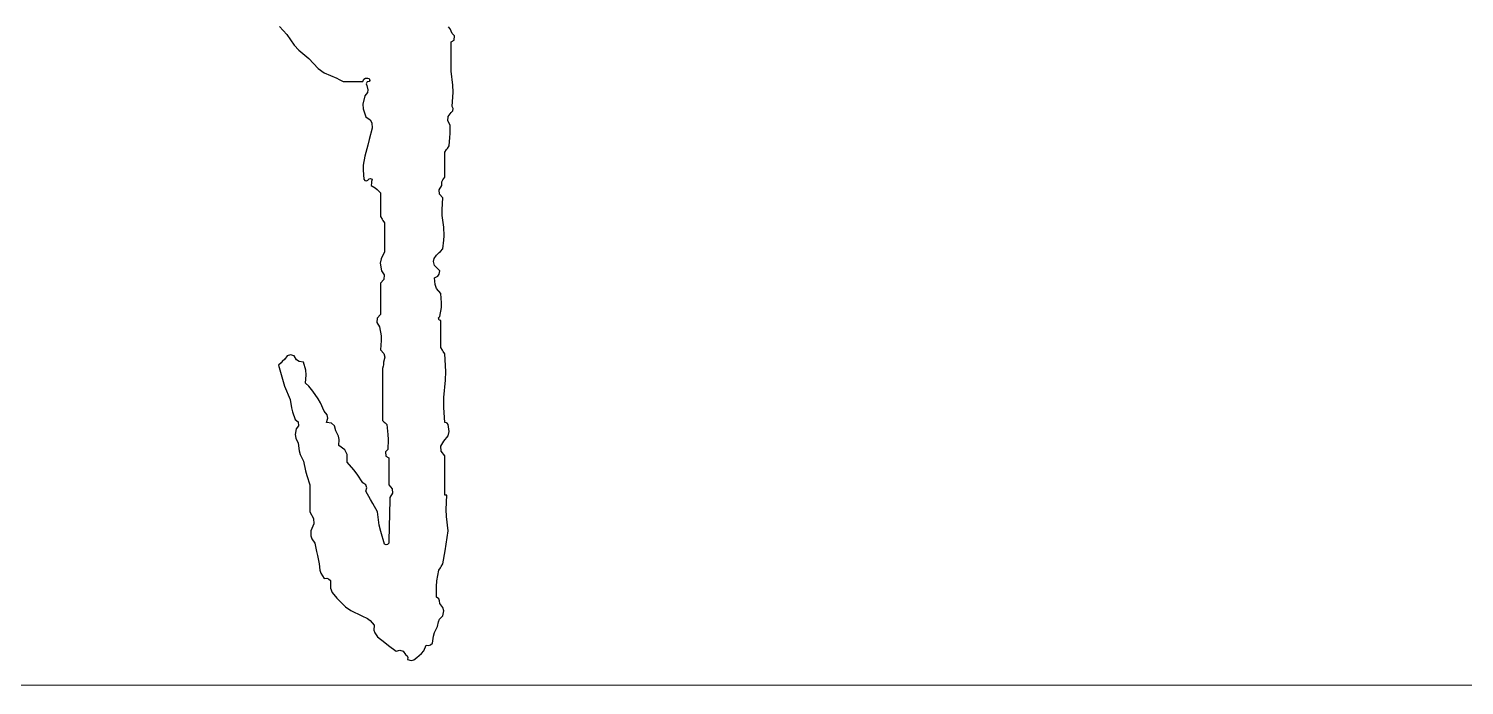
# Model space of a CAD drawing. Header units: millimetres. Extents: x 166235 to 642180, y -176646 to -48310.
# Drawn here: x 270671 to 271189, y -129610 to -129373 of the extents above; entities that cross this region are included whole.
import ezdxf

# ---------------------------------------------------------------- set-up
doc = ezdxf.new("R2010")
doc.units = ezdxf.units.MM
doc.header["$LTSCALE"] = 1000

# ---------------------------------------------------------------- blocks, each defined once
blk = doc.blocks.new('tq')
at = {"color": 7, "lineweight": 0}
blk.add_line((-18500, 1800), (-10500, 1800), dxfattribs=at)
blk = doc.blocks.new('NJH')
for p, q in [((10.061504, 3.732387), (10.111897, 3.679013)), ((10.111897, 3.679013), (10.16121, 3.607906)), ((11.202684, 3.717014), (11.192206, 3.731982)), ((11.216315, 3.685959), (11.202684, 3.717014)), ((11.232386, 3.670355), (11.216315, 3.685959)), ((11.228786, 3.641559), (11.232386, 3.670355)), ((10.16121, 3.607906), (10.191424, 3.574816)), ((10.191424, 3.574816), (10.257763, 3.519254)), ((11.209369, 3.630391), (11.228786, 3.641559)), ((11.209369, 3.552595), (11.209369, 3.630391)), ((11.209369, 3.513698), (11.209369, 3.552595)), ((10.257763, 3.519254), (10.321048, 3.452851)), ((11.209369, 3.435902), (11.209369, 3.513698)), ((10.321048, 3.452851), (10.361436, 3.42443)), ((10.361436, 3.42443), (10.445306, 3.38728)), ((10.445306, 3.38728), (10.461977, 3.378945)), ((10.461977, 3.378945), (10.470312, 3.374777)), ((10.470312, 3.374777), (10.486982, 3.366442)), ((10.486982, 3.366442), (10.539772, 3.366442)), ((10.539772, 3.366442), (10.566167, 3.366442)), ((10.566167, 3.366442), (10.618957, 3.366442)), ((10.618957, 3.366442), (10.625192, 3.381395)), ((10.625192, 3.381395), (10.637559, 3.388815)), ((10.637559, 3.388815), (10.653687, 3.38728)), ((10.648473, 3.363886), (10.641489, 3.349919)), ((10.660633, 3.366442), (10.648473, 3.363886)), ((10.653687, 3.38728), (10.662202, 3.385114)), ((10.666146, 3.373283), (10.660633, 3.366442)), ((10.662202, 3.385114), (10.666146, 3.373283)), ((11.220833, 3.342093), (11.209369, 3.435902)), ((10.632849, 3.269197), (10.618838, 3.215353)), ((10.649838, 3.291873), (10.632849, 3.269197)), ((10.641489, 3.349919), (10.646741, 3.338658)), ((10.646741, 3.338658), (10.653702, 3.311192)), ((10.653702, 3.311192), (10.649838, 3.291873)), ((11.216315, 3.199737), (11.222246, 3.294058)), ((11.222246, 3.294058), (11.220833, 3.342093)), ((10.618838, 3.215353), (10.620483, 3.182455)), ((10.620483, 3.182455), (10.639795, 3.130277)), ((11.209369, 3.158061), (11.221271, 3.170059)), ((11.223682, 3.184527), (11.216315, 3.199737)), ((11.221271, 3.170059), (11.223682, 3.184527)), ((10.639795, 3.130277), (10.667974, 3.109835)), ((10.667974, 3.109835), (10.67954, 3.08863)), ((10.67954, 3.08863), (10.681471, 3.053871)), ((11.186388, 3.104072), (11.188695, 3.131757)), ((11.202423, 3.074709), (11.186388, 3.104072)), ((11.188695, 3.131757), (11.209369, 3.158061)), ((11.202061, 3.019072), (11.202423, 3.074709)), ((10.661954, 2.978871), (10.65223, 2.941363)), ((10.681471, 3.053871), (10.661954, 2.978871)), ((11.195477, 2.935788), (11.200666, 2.991183)), ((11.200666, 2.991183), (11.202061, 3.019072)), ((10.65223, 2.941363), (10.632849, 2.866328)), ((11.167693, 2.894112), (11.178806, 2.910782)), ((11.167693, 2.82743), (11.167693, 2.894112)), ((11.178806, 2.910782), (11.184363, 2.919118)), ((11.184363, 2.919118), (11.195477, 2.935788)), ((10.621847, 2.806137), (10.620407, 2.774456)), ((10.632849, 2.866328), (10.621847, 2.806137)), ((11.167693, 2.794089), (11.167693, 2.82743)), ((11.167693, 2.727407), (11.167693, 2.794089)), ((10.620407, 2.774456), (10.625903, 2.713515)), ((10.625903, 2.713515), (10.633549, 2.704985)), ((10.633549, 2.704985), (10.642926, 2.70264)), ((10.642926, 2.70264), (10.653687, 2.706569)), ((10.653687, 2.706569), (10.660983, 2.715401)), ((10.660983, 2.715401), (10.670877, 2.717874)), ((10.670877, 2.717874), (10.681471, 2.713515)), ((10.676534, 2.68862), (10.674525, 2.671839)), ((10.677929, 2.69699), (10.676534, 2.68862)), ((10.681471, 2.713515), (10.677929, 2.69699)), ((11.146855, 2.671839), (11.148022, 2.695549)), ((11.148022, 2.695549), (11.152982, 2.708776)), ((11.152982, 2.708776), (11.167693, 2.727407)), ((10.674525, 2.671839), (10.701211, 2.654769)), ((10.701211, 2.654769), (10.713925, 2.64488)), ((10.713925, 2.64488), (10.737039, 2.623217)), ((10.737039, 2.623217), (10.737039, 2.559313)), ((11.129566, 2.643196), (11.146855, 2.671839)), ((11.132009, 2.613873), (11.129566, 2.643196)), ((11.153801, 2.588487), (11.132009, 2.613873)), ((10.737039, 2.559313), (10.737039, 2.527362)), ((10.737039, 2.527362), (10.737039, 2.463458)), ((11.148358, 2.510832), (11.153801, 2.588487)), ((11.149779, 2.471067), (11.148358, 2.510832)), ((10.737039, 2.463458), (10.748153, 2.446788)), ((10.748153, 2.446788), (10.75371, 2.438453)), ((10.75371, 2.438453), (10.764823, 2.421782)), ((10.764823, 2.421782), (10.764823, 2.343987)), ((11.160747, 2.393998), (11.149779, 2.471067)), ((10.764823, 2.343987), (10.764823, 2.305089)), ((10.764823, 2.305089), (10.764823, 2.227293)), ((11.153801, 2.248131), (11.161046, 2.306093)), ((11.162452, 2.33561), (11.160747, 2.393998)), ((11.161046, 2.306093), (11.162452, 2.33561)), ((10.764823, 2.227293), (10.741186, 2.182439)), ((11.094949, 2.18392), (11.112125, 2.206455)), ((11.112125, 2.206455), (11.128795, 2.223126)), ((11.128795, 2.223126), (11.13713, 2.231461)), ((11.13713, 2.231461), (11.153801, 2.248131)), ((10.741186, 2.182439), (10.736172, 2.152361)), ((10.736172, 2.152361), (10.743985, 2.102265)), ((11.091046, 2.164403), (11.094949, 2.18392)), ((11.098233, 2.136995), (11.091046, 2.164403)), ((11.112125, 2.123103), (11.098233, 2.136995)), ((11.119071, 2.116157), (11.112125, 2.123103)), ((11.132963, 2.102265), (11.119071, 2.116157)), ((10.758831, 2.044299), (10.737039, 2.018913)), ((10.737039, 2.018913), (10.737039, 1.93556)), ((10.743985, 2.102265), (10.761274, 2.073622)), ((10.761274, 2.073622), (10.758831, 2.044299)), ((11.098233, 2.053643), (11.119339, 2.064857)), ((11.101859, 2.008903), (11.098233, 2.053643)), ((11.119339, 2.064857), (11.1292, 2.078662)), ((11.1292, 2.078662), (11.132963, 2.102265)), ((10.737039, 1.93556), (10.737039, 1.893884)), ((11.11168, 1.984351), (11.101859, 2.008903)), ((11.139909, 1.949452), (11.11168, 1.984351)), ((11.145404, 1.888511), (11.139909, 1.949452)), ((10.737039, 1.893884), (10.737039, 1.810532)), ((11.132963, 1.79664), (11.143964, 1.856831)), ((11.143964, 1.856831), (11.145404, 1.888511)), ((10.715248, 1.785145), (10.712804, 1.755823)), ((10.712804, 1.755823), (10.730093, 1.727179)), ((10.737039, 1.810532), (10.715248, 1.785145)), ((10.730093, 1.727179), (10.741095, 1.666989)), ((11.125354, 1.788076), (11.132963, 1.79664)), ((11.129165, 1.772831), (11.125354, 1.788076)), ((11.139909, 1.768856), (11.129165, 1.772831)), ((11.139909, 1.696617), (11.139909, 1.768856)), ((10.742535, 1.635308), (10.737039, 1.574367)), ((10.741095, 1.666989), (10.742535, 1.635308)), ((11.139909, 1.660498), (11.139909, 1.696617)), ((11.139909, 1.588259), (11.139909, 1.660498)), ((10.135174, 1.539931), (10.113936, 1.532851)), ((10.160519, 1.532691), (10.135174, 1.539931)), ((10.737039, 1.574367), (10.759589, 1.548432)), ((10.759589, 1.548432), (10.765569, 1.52451)), ((11.151022, 1.571588), (11.139909, 1.588259)), ((11.156579, 1.563253), (11.151022, 1.571588)), ((11.167693, 1.546583), (11.156579, 1.563253)), ((11.173526, 1.430002), (11.167693, 1.546583)), ((10.072999, 1.486847), (10.056329, 1.470177)), ((10.056329, 1.470177), (10.08155, 1.376878)), ((10.081334, 1.495182), (10.072999, 1.486847)), ((10.098005, 1.511853), (10.081334, 1.495182)), ((10.113936, 1.532851), (10.098005, 1.511853)), ((10.175685, 1.506745), (10.160519, 1.532691)), ((10.19325, 1.495034), (10.175685, 1.506745)), ((10.223033, 1.491015), (10.19325, 1.495034)), ((10.238417, 1.43733), (10.223033, 1.491015)), ((10.755717, 1.465547), (10.750931, 1.449338)), ((10.750931, 1.449338), (10.750931, 1.310418)), ((10.757147, 1.47413), (10.755717, 1.465547)), ((10.757877, 1.491015), (10.757147, 1.47413)), ((10.765569, 1.52451), (10.757877, 1.491015)), ((10.08155, 1.376878), (10.096933, 1.330729)), ((10.236925, 1.352094), (10.241374, 1.407762)), ((10.257708, 1.331109), (10.236925, 1.352094)), ((10.241374, 1.407762), (10.238417, 1.43733)), ((11.160747, 1.25485), (11.172121, 1.37102)), ((11.172121, 1.37102), (11.173526, 1.430002)), ((10.096933, 1.330729), (10.132735, 1.240958)), ((10.267507, 1.319911), (10.257708, 1.331109)), ((10.285547, 1.296526), (10.267507, 1.319911)), ((10.32156, 1.247292), (10.285547, 1.296526)), ((10.337189, 1.220297), (10.32156, 1.247292)), ((10.750931, 1.310418), (10.750931, 1.240958)), ((11.160461, 1.188111), (11.160747, 1.25485)), ((10.132735, 1.240958), (10.142598, 1.187269)), ((10.142598, 1.187269), (10.149623, 1.160572)), ((10.149623, 1.160572), (10.167465, 1.108983)), ((10.361954, 1.164551), (10.337189, 1.220297)), ((10.380396, 1.139555), (10.361954, 1.164551)), ((10.750931, 1.240958), (10.750931, 1.102037)), ((11.161856, 1.154629), (11.160461, 1.188111)), ((11.167693, 1.088145), (11.161856, 1.154629)), ((10.167465, 1.108983), (10.186877, 1.092978)), ((10.189837, 1.066345), (10.174411, 1.046469)), ((10.186877, 1.092978), (10.189837, 1.066345)), ((10.375846, 1.088145), (10.384309, 1.118034)), ((10.40902, 1.083805), (10.375846, 1.088145)), ((10.384309, 1.118034), (10.380396, 1.139555)), ((10.430161, 1.065013), (10.40902, 1.083805)), ((10.43836, 1.032577), (10.430161, 1.065013)), ((10.750931, 1.102037), (10.762045, 1.090923)), ((10.762045, 1.090923), (10.767602, 1.085367)), ((10.767602, 1.085367), (10.778715, 1.074253)), ((10.778715, 1.074253), (10.787394, 1.00808)), ((11.177621, 1.086805), (11.167693, 1.088145)), ((11.183476, 1.082902), (11.177621, 1.086805)), ((11.188531, 1.074253), (11.183476, 1.082902)), ((11.197042, 1.029228), (11.188531, 1.074253)), ((10.174411, 1.046469), (10.167665, 1.00776)), ((10.167665, 1.00776), (10.170988, 0.984496)), ((10.170988, 0.984496), (10.188303, 0.949225)), ((10.456337, 0.99709), (10.43836, 1.032577)), ((10.461056, 0.97507), (10.456337, 0.99709)), ((10.459198, 0.935332), (10.461056, 0.97507)), ((10.788805, 0.974214), (10.785661, 0.907548)), ((10.787394, 1.00808), (10.788805, 0.974214)), ((11.141195, 0.929375), (11.160747, 0.963117)), ((11.160747, 0.963117), (11.189445, 0.99884)), ((11.189445, 0.99884), (11.197042, 1.029228)), ((10.188303, 0.949225), (10.19281, 0.900198)), ((10.19281, 0.900198), (10.200279, 0.874802)), ((10.200279, 0.874802), (10.223033, 0.831142)), ((10.498959, 0.905511), (10.459198, 0.935332)), ((10.514765, 0.873898), (10.498959, 0.905511)), ((10.514766, 0.824196), (10.514765, 0.873898)), ((10.785661, 0.907548), (10.769591, 0.891944)), ((10.769591, 0.891944), (10.77319, 0.863149)), ((11.143544, 0.896492), (11.141195, 0.929375)), ((11.167693, 0.865872), (11.143544, 0.896492)), ((11.167693, 0.760293), (11.167693, 0.865872)), ((10.223033, 0.831142), (10.236691, 0.766528)), ((10.559654, 0.771188), (10.514766, 0.824196)), ((10.580638, 0.74321), (10.559654, 0.771188)), ((10.77319, 0.863149), (10.792607, 0.85198)), ((10.792607, 0.85198), (10.792607, 0.779741)), ((10.792607, 0.779741), (10.792607, 0.743622)), ((10.236691, 0.766528), (10.245063, 0.734435)), ((10.245063, 0.734435), (10.264709, 0.671383)), ((10.618957, 0.685275), (10.580638, 0.74321)), ((10.638461, 0.671744), (10.618957, 0.685275)), ((10.645592, 0.652727), (10.638461, 0.671744)), ((10.792607, 0.743622), (10.792607, 0.671383)), ((11.167693, 0.707503), (11.167693, 0.760293)), ((11.167693, 0.601923), (11.167693, 0.707503)), ((10.264709, 0.671383), (10.264709, 0.599145)), ((10.264709, 0.599145), (10.264709, 0.563025)), ((10.639795, 0.629707), (10.645592, 0.652727)), ((10.670597, 0.574271), (10.639795, 0.629707)), ((10.792607, 0.671383), (10.814399, 0.645997)), ((10.799553, 0.588031), (10.796729, 0.465782)), ((10.816843, 0.616674), (10.799553, 0.588031)), ((10.814399, 0.645997), (10.816843, 0.616674)), ((11.17325, 0.601923), (11.167693, 0.601923)), ((11.176028, 0.601923), (11.17325, 0.601923)), ((11.175919, 0.507586), (11.181585, 0.601923)), ((11.181585, 0.601923), (11.176028, 0.601923)), ((10.264709, 0.563025), (10.264709, 0.490787)), ((10.264709, 0.490787), (10.28921, 0.447099)), ((10.685878, 0.546486), (10.670597, 0.574271)), ((10.716201, 0.490787), (10.685878, 0.546486)), ((10.72925, 0.403457), (10.716201, 0.490787)), ((11.177331, 0.459599), (11.175919, 0.507586)), ((10.291166, 0.411891), (10.271655, 0.365758)), ((10.28921, 0.447099), (10.291166, 0.411891)), ((10.73908, 0.359923), (10.72925, 0.403457)), ((10.795339, 0.404657), (10.792607, 0.282406)), ((10.796729, 0.465782), (10.795339, 0.404657)), ((11.188531, 0.365758), (11.177331, 0.459599)), ((10.271655, 0.365758), (10.271541, 0.330614)), ((10.271541, 0.330614), (10.278262, 0.310453)), ((10.278262, 0.310453), (10.29944, 0.282406)), ((10.764823, 0.27546), (10.73908, 0.359923)), ((11.175387, 0.276735), (11.188531, 0.365758)), ((10.29944, 0.282406), (10.310553, 0.226838)), ((10.310553, 0.226838), (10.31611, 0.199054)), ((10.31611, 0.199054), (10.327224, 0.143485)), ((10.775584, 0.271531), (10.764823, 0.27546)), ((10.784961, 0.273875), (10.775584, 0.271531)), ((10.792607, 0.282406), (10.784961, 0.273875)), ((11.153801, 0.143485), (11.16844, 0.232275)), ((11.16844, 0.232275), (11.175387, 0.276735)), ((10.327224, 0.143485), (10.332041, 0.102463)), ((10.332041, 0.102463), (10.339694, 0.081034)), ((11.114032, 0.030355), (11.126017, 0.101809)), ((11.126017, 0.101809), (11.13713, 0.11848)), ((11.13713, 0.11848), (11.142687, 0.126815)), ((11.142687, 0.126815), (11.153801, 0.143485)), ((10.339694, 0.081034), (10.361954, 0.046241)), ((10.361954, 0.046241), (10.379414, 0.048225)), ((10.379414, 0.048225), (10.390852, 0.044412)), ((10.390852, 0.044412), (10.40363, 0.032349)), ((10.40363, 0.032349), (10.404332, -0.017735)), ((11.111209, -0.006341), (11.114032, 0.030355)), ((10.404332, -0.017735), (10.414416, -0.046304)), ((10.414416, -0.046304), (10.445306, -0.085733)), ((10.445306, -0.085733), (10.503429, -0.143172)), ((11.112125, -0.078787), (11.111209, -0.006341)), ((11.126689, -0.090417), (11.112125, -0.078787)), ((11.132398, -0.101834), (11.126689, -0.090417)), ((10.503429, -0.143172), (10.538541, -0.168043)), ((10.538541, -0.168043), (10.612011, -0.203816)), ((11.132963, -0.120464), (11.132398, -0.101834)), ((11.154457, -0.147279), (11.132963, -0.120464)), ((11.153801, -0.203816), (11.160147, -0.17004)), ((11.160147, -0.17004), (11.154457, -0.147279)), ((10.612011, -0.203816), (10.65034, -0.22018)), ((10.65034, -0.22018), (10.668922, -0.234116)), ((10.668922, -0.234116), (10.695363, -0.26633)), ((10.695363, -0.26633), (10.693479, -0.297953)), ((11.097985, -0.314804), (11.119071, -0.273276)), ((11.119071, -0.273276), (11.123763, -0.242569)), ((11.123763, -0.242569), (11.132051, -0.225994)), ((11.132051, -0.225994), (11.153801, -0.203816)), ((10.693479, -0.297953), (10.698523, -0.316449)), ((10.698523, -0.316449), (10.716201, -0.342736)), ((10.716201, -0.342736), (10.766213, -0.381634)), ((10.766213, -0.381634), (10.791218, -0.401083)), ((11.084341, -0.384413), (11.090653, -0.338268)), ((11.090653, -0.338268), (11.097985, -0.314804)), ((10.791218, -0.401083), (10.84123, -0.439981)), ((10.84123, -0.439981), (10.866574, -0.432741)), ((10.866574, -0.432741), (10.887812, -0.43982)), ((10.887812, -0.43982), (10.903744, -0.460819)), ((10.903744, -0.460819), (10.916231, -0.469061)), ((10.916231, -0.469061), (10.920994, -0.480969)), ((10.98015, -0.481657), (11.012021, -0.454803)), ((11.012021, -0.454803), (11.025809, -0.43642)), ((11.025809, -0.43642), (11.042664, -0.398305)), ((11.042664, -0.398305), (11.060124, -0.400288)), ((11.060124, -0.400288), (11.071563, -0.396475)), ((11.071563, -0.396475), (11.084341, -0.384413)), ((10.920994, -0.480969), (10.917636, -0.495549)), ((10.917636, -0.495549), (10.94248, -0.501788)), ((10.94248, -0.501788), (10.960287, -0.497831)), ((10.960287, -0.497831), (10.98015, -0.481657))]:
    blk.add_line(p, q)
blk = doc.blocks.new('签名')
at = {"xscale": 54, "yscale": 54, "zscale": 54}
blk.add_blockref('NJH', (-149558.5, 148071.67), dxfattribs=at)

msp = doc.modelspace()

# ---------------------------------------------------------------- block references
at = {"color": 4}
msp.add_blockref('tq', (284134.88, -131409.66), dxfattribs=at)
at = {"color": 1}
msp.add_blockref('签名', (419777.07, -277645.33), dxfattribs=at)

doc.saveas('drawing.dxf')
